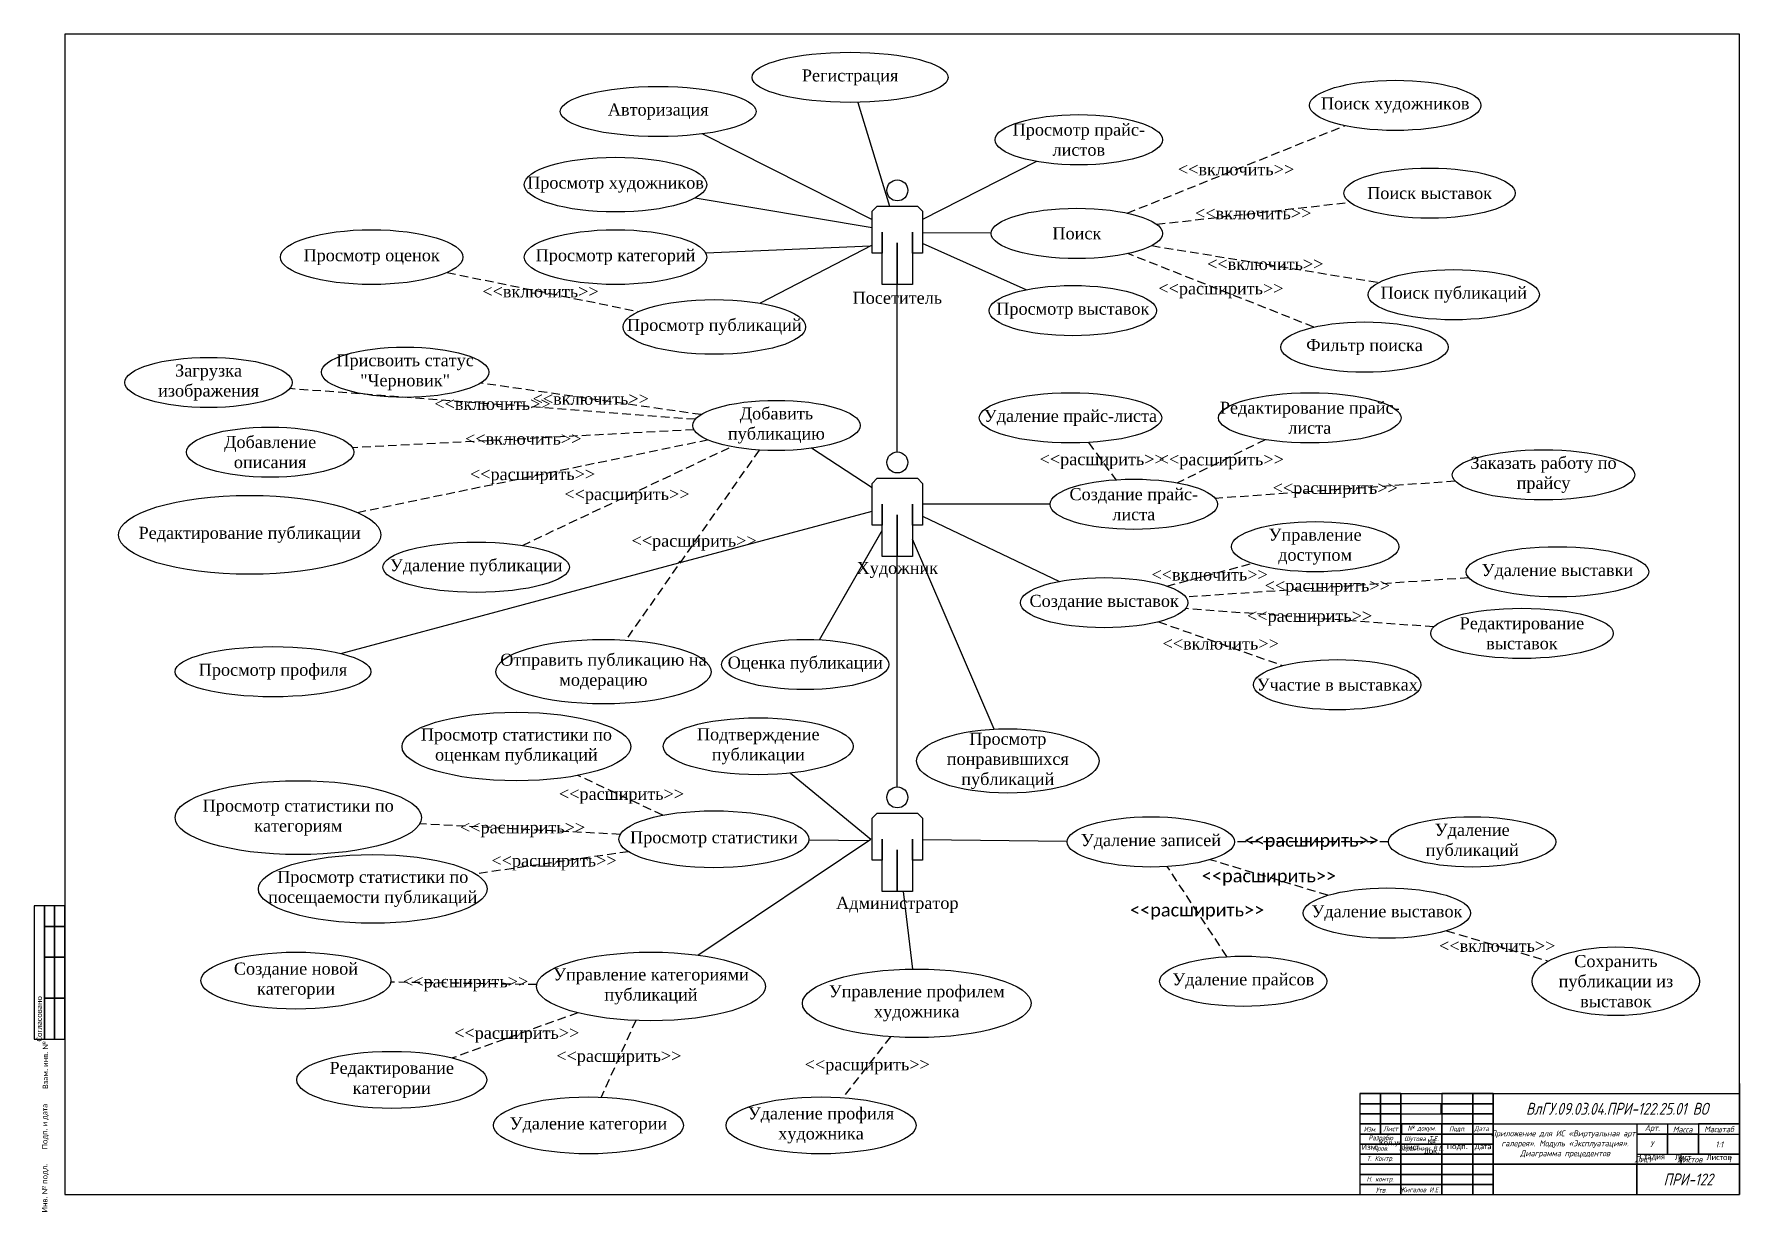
# Model space of a CAD drawing. Extents: x 13609 to 14440, y 1 to 575.
import ezdxf

# ---------------------------------------------------------------- set-up
doc = ezdxf.new("R2010")
doc.units = 0
doc.header["$LTSCALE"] = 8.41
doc.header["$MEASUREMENT"] = 0
doc.linetypes.add('DASHED', pattern=[0.75, 0.5, -0.25])
doc.layers.get('0').update_dxf_attribs({"linetype": 'CONTINUOUS'})
for name, color, linetype in [('Дополнительная_графа', 7, 'CONTINUOUS'), ('Основные_линии', 7, 'CONTINUOUS'), ('Подписи', 7, 'CONTINUOUS'), ('Соединительная_линия', 7, 'CONTINUOUS'), ('Тонкие_линии', 7, 'CONTINUOUS')]:
    doc.layers.add(name, color=color, linetype=linetype)
doc.styles.get("Standard").update_dxf_attribs({"font": 'txt.shx'})

msp = doc.modelspace()

# ---------------------------------------------------------------- linework, layer by layer
at = {"color": 7, "linetype": 'CONTINUOUS'}
for points in [[(14022.06, 452.85), (14022.06, 478.34), (14022.06, 468.14), (14017.16, 468.14), (14017.16, 488.54), (14019.61, 491.08), (14039.19, 491.08), (14041.63, 488.54), (14041.63, 468.14), (14036.74, 468.14), (14036.74, 478.34), (14036.74, 452.85), (14029.4, 452.85), (14029.4, 473.24), (14029.4, 452.85)], [(14022.06, 320.29), (14022.06, 345.78), (14022.06, 335.59), (14017.16, 335.59), (14017.16, 355.98), (14019.61, 358.53), (14039.19, 358.53), (14041.63, 355.98), (14041.63, 335.59), (14036.74, 335.59), (14036.74, 345.78), (14036.74, 320.29), (14029.4, 320.29), (14029.4, 340.68), (14029.4, 320.29)], [(14022.06, 157.11), (14022.06, 182.6), (14022.06, 172.41), (14017.16, 172.41), (14017.16, 192.8), (14019.61, 195.35), (14039.19, 195.35), (14041.63, 192.8), (14041.63, 172.41), (14036.74, 172.41), (14036.74, 182.6), (14036.74, 157.11), (14029.4, 157.11), (14029.4, 177.51), (14029.4, 157.11)]]:
    msp.add_lwpolyline(points, close=True, dxfattribs=at)
for centre in [(14029.4, 498.73), (14029.4, 366.18), (14029.4, 203)]:
    msp.add_circle(centre, 5.1, dxfattribs=at)
at = {"color": 133, "linetype": 'CONTINUOUS'}
for centre, major_axis, ratio in [((14006.38, 553.79), (47.72, 0), 0.256408), ((13912.88, 537.14), (47.72, 0), 0.256408), ((13693.77, 405.13), (40.79, 0), 0.3), ((13789.55, 410.13), (40.79, 0), 0.3), ((13970.47, 384.19), (40.79, 0), 0.3), ((13723.77, 371.19), (40.79, 0), 0.3), ((13713.77, 330.91), (63.89, 0), 0.300869), ((13824.2, 315.13), (45.43, 0), 0.269327), ((13725.17, 264.23), (47.72, 0), 0.256408)]:
    msp.add_ellipse(centre, major_axis=major_axis, ratio=ratio, dxfattribs=at)
at = {"color": 217, "linetype": 'CONTINUOUS'}
for centre, major_axis, ratio in [((14272.01, 540.13), (41.75, 0), 0.293065), ((14117.85, 523.37), (40.79, 0), 0.3), ((14288.77, 497.37), (41.75, 0), 0.293065), ((14116.88, 477.74), (41.75, 0), 0.293065), ((14300.52, 447.9), (41.75, 0), 0.293065), ((14114.91, 440.13), (40.79, 0), 0.3), ((14257.06, 422.37), (40.79, 0), 0.3), ((14113.77, 387.9), (44.47, 0), 0.275121), ((14230.38, 387.9), (44.47, 0), 0.275121), ((14344.29, 360.13), (44.47, 0), 0.275121), ((14144.62, 345.78), (40.79, 0), 0.3), ((14232.98, 325.13), (40.79, 0), 0.3), ((14351.05, 312.9), (44.47, 0), 0.275121), ((14130.18, 297.86), (40.79, 0), 0.3), ((14333.77, 282.9), (44.47, 0), 0.275121), ((14243.77, 257.9), (40.79, 0), 0.3), ((14152.98, 181.32), (40.79, 0), 0.3), ((14309.55, 181.32), (40.79, 0), 0.3), ((14267.98, 146.63), (40.79, 0), 0.3), ((14197.98, 113.41), (40.79, 0), 0.3), ((14379.55, 113.41), (40.79, 0), 0.409918)]:
    msp.add_ellipse(centre, major_axis=major_axis, ratio=ratio, dxfattribs=at)
at = {"color": 12, "linetype": 'CONTINUOUS'}
for centre, major_axis, ratio in [((13892.08, 501.53), (44.46, 0), 0.3), ((13773.23, 466.19), (44.46, 0), 0.3), ((13892.08, 466.19), (44.46, 0), 0.3), ((13940.21, 432.2), (44.46, 0), 0.3), ((13886.2, 264.23), (52.43, 0), 0.3), ((13984.55, 267.73), (40.79, 0), 0.3), ((13843.77, 227.78), (55.73, 0), 0.3), ((13961.63, 227.89), (46.28, 0), 0.3), ((14083.23, 220.78), (44.46, 0), 0.35202), ((13737.46, 193.14), (60.01, 0), 0.3), ((13940.04, 182.6), (46.28, 0), 0.3), ((13773.77, 158.41), (55.73, 0), 0.3), ((13736.36, 113.73), (46.28, 0), 0.3), ((13909.35, 110.89), (55.73, 0), 0.3), ((14038.85, 102.67), (55.73, 0), 0.3), ((13783.04, 65.38), (46.28, 0), 0.3), ((13878.88, 43.2), (46.28, 0), 0.3), ((13992.22, 43.2), (46.28, 0), 0.3)]:
    msp.add_ellipse(centre, major_axis=major_axis, ratio=ratio, dxfattribs=at)
at = {"layer": 'Дополнительная_графа', "linetype": 'CONTINUOUS'}
for points in [[(13608.77, 85.13), (13613.77, 85.13), (13613.77, 150.13), (13608.77, 150.13)], [(13613.77, 140.13), (13618.77, 140.13), (13618.77, 150.13), (13613.77, 150.13)], [(13618.77, 140.13), (13623.77, 140.13), (13623.77, 150.13), (13618.77, 150.13)], [(13613.77, 125.13), (13618.77, 125.13), (13618.77, 140.13), (13613.77, 140.13)], [(13618.77, 125.13), (13623.77, 125.13), (13623.77, 140.13), (13618.77, 140.13)], [(13613.77, 105.13), (13618.77, 105.13), (13618.77, 125.13), (13613.77, 125.13)], [(13618.77, 105.13), (13623.77, 105.13), (13623.77, 125.13), (13618.77, 125.13)], [(13613.77, 85.13), (13618.77, 85.13), (13618.77, 105.13), (13613.77, 105.13)], [(13618.77, 85.13), (13623.77, 85.13), (13623.77, 105.13), (13618.77, 105.13)]]:
    msp.add_lwpolyline(points, close=True, dxfattribs=at)
at = {"layer": 'Основные_линии', "linetype": 'CONTINUOUS'}
for p, q in [((14254.77, 58.66), (14439.77, 58.66)), ((14254.77, 58.66), (14254.77, 9.47)), ((14264.77, 58.66), (14264.77, 38.98)), ((14274.77, 58.66), (14274.77, 9.47)), ((14294.77, 58.66), (14294.77, 9.47)), ((14309.77, 58.66), (14309.77, 9.47)), ((14319.77, 58.66), (14319.77, 9.47)), ((14439.77, 63.58), (14439.77, 9.47)), ((14254.77, 43.9), (14319.77, 43.9)), ((14254.97, 43.9), (14439.97, 43.9)), ((14389.77, 43.9), (14389.77, 9.47)), ((14404.77, 43.9), (14404.77, 29.15)), ((14419.77, 43.9), (14419.77, 29.15)), ((14254.77, 38.98), (14319.77, 38.98)), ((14254.77, 34.07), (14319.77, 34.07)), ((14389.77, 38.98), (14439.77, 38.98)), ((14254.77, 29.15), (14319.77, 29.15)), ((14389.77, 29.15), (14439.77, 29.15)), ((14411.27, 29.15), (14411.27, 24.23)), ((14254.77, 24.23), (14319.77, 24.23)), ((14254.77, 19.31), (14319.77, 19.31)), ((14319.77, 24.23), (14439.77, 24.23)), ((14254.77, 14.39), (14319.77, 14.39))]:
    msp.add_line(p, q, dxfattribs=at)
msp.add_lwpolyline([(13623.77, 9.47), (14439.77, 9.47), (14439.77, 574.85), (13623.77, 574.85)], close=True, dxfattribs=at)
at = {"layer": 'Соединительная_линия', "linetype": 'CONTINUOUS'}
for p, q in [((14010.1, 541.6), (14025.51, 491.08)), ((13934.5, 526.23), (14017.16, 484.51)), ((14097.14, 512.83), (14041.63, 484.57)), ((14017.16, 480.41), (13930.82, 494.99)), ((14041.63, 478.26), (14075.14, 478.03)), ((14016.34, 471.59), (13936.08, 468.1)), ((14017.16, 472.01), (13962.51, 443.74)), ((14092.18, 450.29), (14041.63, 472.87)), ((14029.4, 371.27), (14029.4, 452.85)), ((14017.16, 353.76), (13987.53, 373.08)), ((14103.83, 345.78), (14041.63, 345.78)), ((13991.48, 279.78), (14022.06, 333.01)), ((14041.63, 339.96), (14108.41, 308.21)), ((13991.48, 279.78), (14021.6, 332.21)), ((14076.56, 236.26), (14036.74, 328.73)), ((14029.4, 208.1), (14029.4, 320.29)), ((13977.42, 214.84), (14016.42, 182.6)), ((13932.13, 126.15), (14016.42, 182.6)), ((14015.16, 181.76), (13986.29, 182.08)), ((14041.63, 182.48), (14112.22, 181.75)), ((14036.88, 119.37), (14032.41, 157.11))]:
    msp.add_line(p, q, dxfattribs=at)
at = {"layer": 'Соединительная_линия', "linetype": 'DASHED'}
for p, q in [((14141.47, 487.63), (14247.43, 530.24)), ((14155.79, 482.19), (14249.86, 492.93)), ((14232.4, 432.11), (14141.76, 467.92)), ((14153.39, 471.81), (14264.01, 453.83)), ((13810.02, 458.7), (13903.42, 439.69)), ((13930.93, 387.18), (13733.31, 402.14)), ((13933.68, 389.47), (13826.35, 404.86)), ((13930.3, 382.07), (13763.94, 373.31)), ((13766.36, 341.83), (13936.93, 377.23)), ((14122.55, 375.9), (14135.86, 357.73)), ((14208.64, 377.22), (14165.88, 356.22)), ((13846.71, 325.76), (13948.6, 373.86)), ((13962.06, 372.22), (13897.01, 279.62)), ((14301.26, 357.04), (14184.28, 348.63)), ((14160.73, 305.96), (14202.43, 317.03)), ((14307.88, 309.96), (14169.95, 300.57)), ((14290.8, 286.05), (14169.79, 294.95)), ((14156.64, 288.55), (14217.3, 267.21)), ((13915.11, 194.3), (13873.79, 213.69)), ((13894.45, 184.97), (13796.59, 190.06)), ((13898.4, 176.55), (13823.91, 165.71)), ((14268.77, 181.32), (14193.77, 181.32)), ((14190.03, 125.41), (14160.93, 169.32)), ((14239.22, 155.31), (14181.74, 172.65)), ((14296.93, 138.01), (14346.55, 123.24)), ((13853.71, 111.8), (13782.57, 112.97)), ((13873.69, 98.04), (13812.65, 76.05)), ((13901.9, 94.32), (13885.08, 56.96)), ((14026.09, 86.39), (14002.82, 56.72))]:
    msp.add_line(p, q, dxfattribs=at)
at = {"layer": 'Соединительная_линия', "linetype": 'CONTINUOUS'}
msp.add_lwpolyline([(13758.16, 273.08), (13922.95, 317.25, -1), (13924.16, 317.57), (14017.16, 342.5)], format="xyb", dxfattribs=at)
at = {"layer": 'Тонкие_линии', "linetype": 'CONTINUOUS'}
for points in [[(14254.77, 53.74), (14264.77, 53.74), (14264.77, 58.66), (14254.77, 58.66)], [(14264.77, 53.74), (14274.77, 53.74), (14274.77, 58.66), (14264.77, 58.66)], [(14294.77, 53.74), (14309.77, 53.74), (14309.77, 58.66), (14294.77, 58.66)], [(14309.77, 53.74), (14319.77, 53.74), (14319.77, 58.66), (14309.77, 58.66)], [(14254.77, 48.82), (14264.77, 48.82), (14264.77, 53.74), (14254.77, 53.74)], [(14264.77, 48.82), (14274.77, 48.82), (14274.77, 53.74), (14264.77, 53.74)], [(14274.77, 48.82), (14294.48, 48.82), (14294.48, 53.74), (14274.77, 53.74)], [(14294.77, 48.82), (14309.77, 48.82), (14309.77, 53.74), (14294.77, 53.74)], [(14309.77, 48.82), (14319.77, 48.82), (14319.77, 53.74), (14309.77, 53.74)], [(14254.77, 43.9), (14264.77, 43.9), (14264.77, 48.82), (14254.77, 48.82)], [(14254.77, 38.98), (14264.77, 38.98), (14264.77, 43.9), (14254.77, 43.9)], [(14264.77, 43.9), (14274.77, 43.9), (14274.77, 48.82), (14264.77, 48.82)], [(14264.77, 38.98), (14274.77, 38.98), (14274.77, 43.9), (14264.77, 43.9)], [(14275.06, 38.98), (14294.77, 38.98), (14294.77, 43.9), (14275.06, 43.9)], [(14294.77, 43.9), (14309.77, 43.9), (14309.77, 48.82), (14294.77, 48.82)], [(14294.77, 38.98), (14309.77, 38.98), (14309.77, 43.9), (14294.77, 43.9)], [(14309.77, 43.9), (14319.77, 43.9), (14319.77, 48.82), (14309.77, 48.82)], [(14309.77, 38.98), (14319.77, 38.98), (14319.77, 43.9), (14309.77, 43.9)], [(14419.77, 38.98), (14439.77, 38.98), (14439.77, 43.9), (14419.77, 43.9)], [(14254.77, 34.07), (14274.77, 34.07), (14274.77, 38.98), (14254.77, 38.98)], [(14254.77, 29.15), (14274.77, 29.15), (14274.77, 34.07), (14254.77, 34.07)], [(14274.77, 34.07), (14294.77, 34.07), (14294.77, 38.98), (14274.77, 38.98)], [(14274.77, 29.15), (14294.77, 29.15), (14294.77, 34.07), (14274.77, 34.07)], [(14294.77, 34.07), (14309.77, 34.07), (14309.77, 38.98), (14294.77, 38.98)], [(14294.77, 29.15), (14309.77, 29.15), (14309.77, 34.07), (14294.77, 34.07)], [(14309.77, 34.07), (14319.77, 34.07), (14319.77, 38.98), (14309.77, 38.98)], [(14309.77, 29.15), (14319.77, 29.15), (14319.77, 34.07), (14309.77, 34.07)], [(14389.77, 29.15), (14404.77, 29.15), (14404.77, 38.98), (14389.77, 38.98)], [(14404.77, 29.15), (14419.77, 29.15), (14419.77, 38.98), (14404.77, 38.98)], [(14254.77, 24.23), (14274.77, 24.23), (14274.77, 29.15), (14254.77, 29.15)], [(14274.77, 24.23), (14294.77, 24.23), (14294.77, 29.15), (14274.77, 29.15)], [(14294.77, 24.23), (14309.77, 24.23), (14309.77, 29.15), (14294.77, 29.15)], [(14309.77, 24.23), (14319.77, 24.23), (14319.77, 29.15), (14309.77, 29.15)], [(14411.27, 24.23), (14439.77, 24.23), (14439.77, 29.15), (14411.27, 29.15)], [(14254.77, 19.31), (14274.77, 19.31), (14274.77, 24.23), (14254.77, 24.23)], [(14254.77, 14.39), (14274.77, 14.39), (14274.77, 19.31), (14254.77, 19.31)], [(14274.77, 19.31), (14294.77, 19.31), (14294.77, 24.23), (14274.77, 24.23)], [(14274.77, 14.39), (14294.77, 14.39), (14294.77, 19.31), (14274.77, 19.31)], [(14294.77, 19.31), (14309.77, 19.31), (14309.77, 24.23), (14294.77, 24.23)], [(14294.77, 14.39), (14309.77, 14.39), (14309.77, 19.31), (14294.77, 19.31)], [(14309.77, 19.31), (14319.77, 19.31), (14319.77, 24.23), (14309.77, 24.23)], [(14309.77, 14.39), (14319.77, 14.39), (14319.77, 19.31), (14309.77, 19.31)], [(14319.77, 9.47), (14389.77, 9.47), (14389.77, 24.23), (14319.77, 24.23)], [(14389.77, 9.47), (14439.77, 9.47), (14439.77, 24.23), (14389.77, 24.23)], [(14254.77, 9.47), (14274.77, 9.47), (14274.77, 14.39), (14254.77, 14.39)], [(14274.77, 9.47), (14294.77, 9.47), (14294.77, 14.39), (14274.77, 14.39)], [(14294.77, 9.47), (14309.77, 9.47), (14309.77, 14.39), (14294.77, 14.39)], [(14309.77, 9.47), (14319.77, 9.47), (14319.77, 14.39), (14309.77, 14.39)]]:
    msp.add_lwpolyline(points, close=True, dxfattribs=at)

# ---------------------------------------------------------------- texts
at = {"attachment_point": 5}
for s, insert, char_height, width in [('\\C7;\\fTimes New Roman|b0|i0|;\\H5.8704203143716;Регистрация', (14006.38, 553.79), 5.8704, 95.441), ('\\C7;\\fTimes New Roman|b0|i0|;\\H5.8704203143716;Авторизация', (13912.88, 537.14), 5.8704, 95.441), ('\\C7;\\fTimes New Roman|b0|i0|;\\H5.8704203143716;Поиск художников', (14272.01, 540.13), 5.8704, 83.503), ('\\C7;\\fTimes New Roman|b0|i0|;\\H5.8704203143716;Просмотр прайс-\\Pлистов', (14117.85, 523.37), 5.8704, 81.5727), ('\\C7;\\fTimes New Roman|b0|i0|;\\H5.8704203143716;Просмотр художников', (13892.08, 501.53), 5.8704, 88.92), ('\\C7;\\fTimes New Roman|b0|i0|;\\H5.8704203143716;Поиск выставок', (14288.77, 497.37), 5.8704, 83.503), ('\\C7;\\fTimes New Roman|b0|i0|;\\H5.8704203143716;Поиск', (14116.88, 477.74), 5.8704, 83.503), ('\\C7;\\fTimes New Roman|b0|i0|;\\H5.8704203143716;Просмотр оценок', (13773.23, 466.19), 5.8704, 88.92), ('\\C7;\\fTimes New Roman|b0|i0|;\\H5.8704203143716;Просмотр категорий', (13892.08, 466.19), 5.8704, 88.92), ('\\C7;\\fTimes New Roman|b0|i0|;\\H5.8704203143716;Посетитель', (14029.4, 446.36), 5.8704, 46.579), ('\\C7;\\fTimes New Roman|b0|i0|;\\H5.8704203143716;Поиск публикаций', (14300.52, 447.9), 5.8704, 83.503), ('\\C7;\\fTimes New Roman|b0|i0|;\\H5.8704203143716;Просмотр выставок', (14114.91, 440.13), 5.8704, 81.5727), ('\\C7;\\fTimes New Roman|b0|i0|;\\H5.8704203143716;Просмотр публикаций', (13940.21, 432.2), 5.8704, 88.92), ('\\C7;\\fTimes New Roman|b0|i0|;\\H5.8704203143716;Фильтр поиска', (14257.06, 422.37), 5.8704, 81.5727), ('\\C7;\\fTimes New Roman|b0|i0|;\\H5.8704203143716;Присвоить статус \\P"Черновик"', (13789.55, 410.13), 5.8704, 81.5727), ('\\C7;\\fTimes New Roman|b0|i0|;\\H5.8704203143716;Загрузка \\Pизображения', (13693.77, 405.13), 5.8704, 81.5727), ('\\C7;\\fTimes New Roman|b0|i0|;\\H5.8704203143716;Добавить \\Pпубликацию', (13970.47, 384.19), 5.8704, 81.5727), ('\\C7;\\fTimes New Roman|b0|i0|;\\H5.8704203143716;Удаление прайс-листа', (14113.77, 387.9), 5.8704, 88.9492), ('\\C7;\\fTimes New Roman|b0|i0|;\\H5.8704203143716;Редактирование прайс-\\Pлиста', (14230.38, 387.9), 5.8704, 88.9492), ('\\C7;\\fTimes New Roman|b0|i0|;\\H5.8704203143716;Добавление \\Pописания', (13723.77, 371.19), 5.8704, 81.5727), ('\\C7;\\fTimes New Roman|b0|i0|;\\H5.8704203143716;Заказать работу по \\Pпрайсу', (14344.29, 360.13), 5.8704, 88.9492), ('\\C7;\\fTimes New Roman|b0|i0|;\\H5.8704203143716;Создание прайс-\\Pлиста', (14144.62, 345.78), 5.8704, 81.5727), ('\\C7;\\fTimes New Roman|b0|i0|;\\H5.8704203143716;Редактирование публикации', (13713.77, 330.91), 5.8704, 127.7806), ('\\C7;\\fTimes New Roman|b0|i0|;\\H5.8704203143716;Управление \\Pдоступом', (14232.98, 325.13), 5.8704, 81.5727), ('\\C7;\\fTimes New Roman|b0|i0|;\\H5.8704203143716;Удаление публикации', (13824.2, 315.13), 5.8704, 90.8629), ('\\C7;\\fTimes New Roman|b0|i0|;\\H5.8704203143716;Художник', (14029.4, 313.8), 5.8704, 42.8539), ('\\C7;\\fTimes New Roman|b0|i0|;\\H5.8704203143716;Удаление выставки', (14351.05, 312.9), 5.8704, 88.9492), ('\\C7;\\fTimes New Roman|b0|i0|;\\H5.8704203143716;Создание выставок', (14130.18, 297.86), 5.8704, 81.5727), ('\\C7;\\fTimes New Roman|b0|i0|;\\H5.8704203143716;Редактирование \\Pвыставок', (14333.77, 282.9), 5.8704, 88.9492), ('\\C7;\\fTimes New Roman|b0|i0|;\\H5.8704203143716;Просмотр профиля', (13725.17, 264.23), 5.8704, 95.441), ('\\C7;\\fTimes New Roman|b0|i0|;\\H5.8704203143716;Отправить публикацию на \\Pмодерацию', (13886.2, 264.23), 5.8704, 104.8607), ('\\C7;\\fTimes New Roman|b0|i0|;\\H5.8704203143716;Оценка публикации', (13984.55, 267.73), 5.8704, 81.5727), ('\\C7;\\fTimes New Roman|b0|i0|;\\H5.8704203143716;Участие в выставках', (14243.77, 257.9), 5.8704, 81.5727), ('\\C7;\\fTimes New Roman|b0|i0|;\\H5.8704203143716;Просмотр статистики по \\Pоценкам публикаций', (13843.77, 227.78), 5.8704, 111.4605), ('\\C7;\\fTimes New Roman|b0|i0|;\\H5.8704203143716;Подтверждение \\Pпубликации', (13961.63, 227.89), 5.8704, 92.5573), ('\\C7;\\fTimes New Roman|b0|i0|;\\H5.8704203143716;Просмотр \\Pпонравившихся \\Pпубликаций', (14083.23, 220.78), 5.8704, 88.92), ('\\C7;\\fTimes New Roman|b0|i0|;\\H5.8704203143716;Просмотр статистики по \\Pкатегориям', (13737.46, 193.14), 5.8704, 120.0183), ('\\C7;\\fTimes New Roman|b0|i0|;\\H5.8704203143716;Просмотр статистики', (13940.04, 182.6), 5.8704, 92.5573), ('\\C7;\\fTimes New Roman|b0|i0|;\\H5.8704203143716;Удаление записей', (14152.98, 181.32), 5.8704, 81.5727), ('\\C7;\\fTimes New Roman|b0|i0|;\\H5.8704203143716;Удаление \\Pпубликаций', (14309.55, 181.32), 5.8704, 81.5727), ('\\C7;\\fTimes New Roman|b0|i0|;\\H5.8704203143716;Просмотр статистики по \\Pпосещаемости публикаций', (13773.77, 158.41), 5.8704, 111.4605), ('\\C7;\\fTimes New Roman|b0|i0|;\\H5.8704203143716;Администратор', (14029.4, 150.62), 5.8704, 61.9288), ('\\C7;\\fTimes New Roman|b0|i0|;\\H5.8704203143716;Удаление выставок', (14267.98, 146.63), 5.8704, 81.5727), ('\\C7;\\fTimes New Roman|b0|i0|;\\H5.8704203143716;Сохранить \\Pпубликации из \\Pвыставок', (14379.55, 113.41), 5.8704, 81.5727), ('\\C7;\\fTimes New Roman|b0|i0|;\\H5.8704203143716;Создание новой \\Pкатегории', (13736.36, 113.73), 5.8704, 92.5573), ('\\C7;\\fTimes New Roman|b0|i0|;\\H5.8704203143716;Управление категориями \\Pпубликаций', (13909.35, 110.89), 5.8704, 111.4605), ('\\C7;\\fTimes New Roman|b0|i0|;\\H5.8704203143716;Удаление прайсов', (14197.98, 113.41), 5.8704, 81.5727), ('\\C7;\\fTimes New Roman|b0|i0|;\\H5.8704203143716;Управление профилем \\Pхудожника', (14038.85, 102.67), 5.8704, 111.4605), ('\\C7;\\fTimes New Roman|b0|i0|;\\H5.8704203143716;Редактирование \\Pкатегории', (13783.04, 65.38), 5.8704, 92.5573), ('\\C7;\\fTimes New Roman|b0|i0|;\\H5.8704203143716;Удаление профиля \\Pхудожника', (13992.22, 43.2), 5.8704, 92.5573), ('\\C7;\\fGOST type A|b0|i1|;\\H5.8166770298034;ВлГУ.09.03.04.ПРИ-122.25.01 ВО', (14380.12, 51.28), 5.8167, 119.7), ('\\C7;\\fTimes New Roman|b0|i0|;\\H5.8704203143716;Удаление категории', (13878.88, 43.2), 5.8704, 92.5573), ('\\C7;\\fGOST type A|b0|i1|;\\H2.4236320707947;Изм.', (14259.77, 41.35), 2.4236, 10), ('\\C7;\\fGOST type A|b0|i1|;\\H2.4236320707947;Лист', (14269.77, 41.54), 2.4236, 10), ('\\C7;\\fGOST type A|b0|i1|;\\H2.4236320707947;№ докум.', (14284.91, 41.54), 2.4236, 19.7097), ('\\C7;\\fGOST type A|b0|i1|;\\H2.4236320707947;Подп.', (14302.27, 41.35), 2.4236, 15), ('\\C7;\\fGOST type A|b0|i1|;\\H2.4236320707947;Дата', (14314.06, 41.35), 2.4236, 10), ('\\C7;\\fGOST type A|b0|i1|;\\H2.9083717983216;Арт.', (14397.27, 41.54), 2.9084, 15), ('\\C7;\\fGOST type A|b0|i1|;\\H2.9083717983216;Масса', (14412.07, 41.21), 2.9084, 15), ('\\C7;\\fGOST type A|b0|i1|;\\H2.9083717983216;Масштаб', (14429.77, 41.35), 2.9084, 20), ('\\C7;\\fGOST type A|b0|i1|;\\H2.4236320707947;Разрабю', (14264.91, 36.82), 2.4236, 19.7097), ('\\C7;\\fGOST type A|b0|i1|;\\H2.4236320707947;Пров.', (14264.91, 31.7), 2.4236, 19.7097), ('\\C7;\\fGOST type A|b0|i1|;\\H2.4236320707947;Шутова Т.Е.', (14284.77, 36.43), 2.4236, 28.5), ('\\C7;\\fGOST type A|b0|i1|;\\H2.9083717983216;Приложение для ИС «Виртуальная арт-\\Pгалерея». Модуль «Эксплуатация». \\PДиаграмма прецедентов', (14354.77, 34.07), 2.9084, 70), ('\\C7;\\fGOST type A|b0|i1|;\\H2.9083717983216;У', (14397.02, 34.07), 2.9084, 14.5), ('\\C7;\\fGOST type A|b0|i1|;\\H2.9083717983216;1:1', (14429.91, 33.91), 2.9084, 19.7097), ('\\C7;\\fGOST type A|b0|i1|;\\H2.4236320707947;Т. Контр.', (14264.62, 26.78), 2.4236, 19.7097), ('\\C7;\\fGOST type A|b0|i1|;\\H2.4236320707947;Вершинин В.В.', (14284.77, 31.7), 2.4236, 19.7097), ('\\C7;\\fGOST type A|b0|i1|;\\H2.9083717983216;Лист       1', (14399.89, 26.63), 2.9084, 20.9484), ('\\C7;\\fGOST type A|b0|i1|;\\H2.9083717983216;Листов       1    ', (14422.55, 26.59), 2.9084, 29.5), ('\\C7;\\fGOST type A|b0|i1|;\\H2.4236320707947;Н. контр.', (14264.62, 16.75), 2.4236, 19.7097), ('\\C7;\\fGOST type A|b0|i1|;\\H5.8166770298034;ПРИ-122', (14414.77, 16.85), 5.8167, 50), ('\\C7;\\fGOST type A|b0|i1|;\\H2.4236320707947;Утв.', (14265.15, 11.69), 2.4236, 19.7097), ('\\C7;\\fGOST type A|b0|i1|;\\H2.4236320707947;Жигалов И.Е.', (14283.91, 11.83), 2.4236, 19.7097)]:
    msp.add_mtext(s, dxfattribs=dict(at, insert=insert, char_height=char_height, width=width))
at = {"layer": 'Дополнительная_графа', "insert": (13611.27, 95.13), "char_height": 2.6458, "width": 20, "attachment_point": 5, "rotation": 90}
msp.add_mtext('\\C7;\\fCalibri|b0|i0|;\\H2.6458414077759;Согласовано', dxfattribs=at)
at = {"layer": 'Подписи', "char_height": 2.6458, "attachment_point": 5, "rotation": 90}
for s, insert, width in [('\\C7;\\fCalibri|b0|i0|;\\H2.6458414077759;Взам. инв. №', (13614.27, 72.63), 25), ('\\C7;\\fCalibri|b0|i0|;\\H2.6458414077759;Подп. и дата', (13614.27, 42.63), 35), ('\\C7;\\fCalibri|b0|i0|;\\H2.6458414077759;Инв. № подл.', (13614.27, 12.63), 25)]:
    msp.add_mtext(s, dxfattribs=dict(at, insert=insert, width=width))
at = {"layer": 'Подписи', "char_height": 2.6458, "attachment_point": 5}
for s, insert, width in [('\\C7;\\fCalibri|b0|i0|;\\H2.6458414077759;Изм.', (14259.77, 32.63), 10), ('\\C7;\\fCalibri|b0|i0|;\\H2.6458414077759;Кол.уч\\P.', (14269.77, 32.63), 10), ('\\C7;\\fCalibri|b0|i0|;\\H2.6458414077759;Лист', (14279.77, 32.63), 10), ('\\C7;\\fCalibri|b0|i0|;\\H2.6458414077759;№ \\Pдок.', (14289.77, 32.63), 10), ('\\C7;\\fCalibri|b0|i0|;\\H2.6458414077759;Подп.', (14302.27, 32.63), 15), ('\\C7;\\fCalibri|b0|i0|;\\H2.6458414077759;Дата', (14314.77, 32.63), 10), ('\\C7;\\fCalibri|b0|i0|;\\H2.6458414077759;Стадия', (14397.27, 27.63), 15), ('\\C7;\\fCalibri|b0|i0|;\\H2.6458414077759;Лист', (14412.27, 27.63), 15), ('\\C7;\\fCalibri|b0|i0|;\\H2.6458414077759;Листов', (14429.77, 27.63), 20)]:
    msp.add_mtext(s, dxfattribs=dict(at, insert=insert, width=width))
at = {"layer": 'Соединительная_линия', "attachment_point": 5}
for s, insert, char_height, width in [('\\C7;\\fTimes New Roman|b0|i0|;\\H5.8704203143716;<<включить>>', (14194.45, 508.94), 5.8704, 59.0515), ('\\C7;\\fTimes New Roman|b0|i0|;\\H5.8704203143716;<<включить>>', (14202.82, 487.56), 5.8704, 59.0515), ('\\C7;\\fTimes New Roman|b0|i0|;\\H5.8704203143716;<<включить>>', (14208.7, 462.82), 5.8704, 59.0515), ('\\C7;\\fTimes New Roman|b0|i0|;\\H5.8704203143716;<<включить>>', (13855.52, 449.44), 5.8704, 59.0515), ('\\C7;\\fTimes New Roman|b0|i0|;\\H5.8704203143716;<<расширить>>', (14187.08, 450.01), 5.8704, 63.165), ('\\C7;\\fTimes New Roman|b0|i0|;\\H5.8704203143716;<<включить>>', (13880.01, 397.16), 5.8704, 59.0515), ('\\C7;\\fTimes New Roman|b0|i0|;\\H5.8704203143716;<<включить>>', (13832.12, 394.66), 5.8704, 59.0515), ('\\C7;\\fTimes New Roman|b0|i0|;\\H5.8704203143716;<<включить>>', (13847.12, 377.69), 5.8704, 59.0515), ('\\C7;\\fTimes New Roman|b0|i0|;\\H5.8704203143716;<<расширить>>', (14129.21, 366.82), 5.8704, 63.165), ('\\C7;\\fTimes New Roman|b0|i0|;\\H5.8704203143716;<<расширить>>', (14187.26, 366.72), 5.8704, 63.165), ('\\C7;\\fTimes New Roman|b0|i0|;\\H5.8704203143716;<<расширить>>', (13851.64, 359.53), 5.8704, 63.165), ('\\C7;\\fTimes New Roman|b0|i0|;\\H5.8704203143716;<<расширить>>', (13897.65, 349.81), 5.8704, 63.165), ('\\C7;\\fTimes New Roman|b0|i0|;\\H5.8704203143716;<<расширить>>', (14242.77, 352.84), 5.8704, 63.165), ('\\C7;\\fTimes New Roman|b0|i0|;\\H5.8704203143716;<<расширить>>', (13930.37, 327.11), 5.8704, 63.165), ('\\C7;\\fTimes New Roman|b0|i0|;\\H5.8704203143716;<<включить>>', (14181.58, 311.5), 5.8704, 59.0515), ('\\C7;\\fTimes New Roman|b0|i0|;\\H5.8704203143716;<<расширить>>', (14238.92, 305.26), 5.8704, 63.165), ('\\C7;\\fTimes New Roman|b0|i0|;\\H5.8704203143716;<<расширить>>', (14230.29, 290.5), 5.8704, 63.165), ('\\C7;\\fTimes New Roman|b0|i0|;\\H5.8704203143716;<<включить>>', (14186.97, 277.88), 5.8704, 59.0515), ('\\C7;\\fTimes New Roman|b0|i0|;\\H5.8704203143716;<<расширить>>', (13894.98, 203.75), 5.8704, 63.165), ('\\C7;\\fTimes New Roman|b0|i0|;\\H5.8704203143716;<<расширить>>', (13846.77, 187.45), 5.8704, 63.165), ('\\C7;\\fCalibri|b0|i0|;\\H6.3499757766724;<<расширить>>', (14231.27, 181.32), 6.35, 60.7134), ('\\C7;\\fTimes New Roman|b0|i0|;\\H5.8704203143716;<<расширить>>', (13862.11, 171.27), 5.8704, 63.165), ('\\C7;\\fCalibri|b0|i0|;\\H6.3499757766724;<<расширить>>', (14210.48, 163.98), 6.35, 60.7134), ('\\C7;\\fCalibri|b0|i0|;\\H6.3499757766724;<<расширить>>', (14175.48, 147.37), 6.35, 60.7134), ('\\C7;\\fTimes New Roman|b0|i0|;\\H5.8704203143716;<<включить>>', (14321.74, 130.63), 5.8704, 59.0515), ('\\C7;\\fTimes New Roman|b0|i0|;\\H5.8704203143716;<<расширить>>', (13819.05, 112.37), 5.8704, 63.165), ('\\C7;\\fTimes New Roman|b0|i0|;\\H5.8704203143716;<<расширить>>', (13843.95, 87.33), 5.8704, 63.165), ('\\C7;\\fTimes New Roman|b0|i0|;\\H5.8704203143716;<<расширить>>', (13893.7, 76.12), 5.8704, 63.165), ('\\C7;\\fTimes New Roman|b0|i0|;\\H5.8704203143716;<<расширить>>', (14014.75, 71.93), 5.8704, 63.165)]:
    msp.add_mtext(s, dxfattribs=dict(at, insert=insert, char_height=char_height, width=width))

doc.saveas('drawing.dxf')
